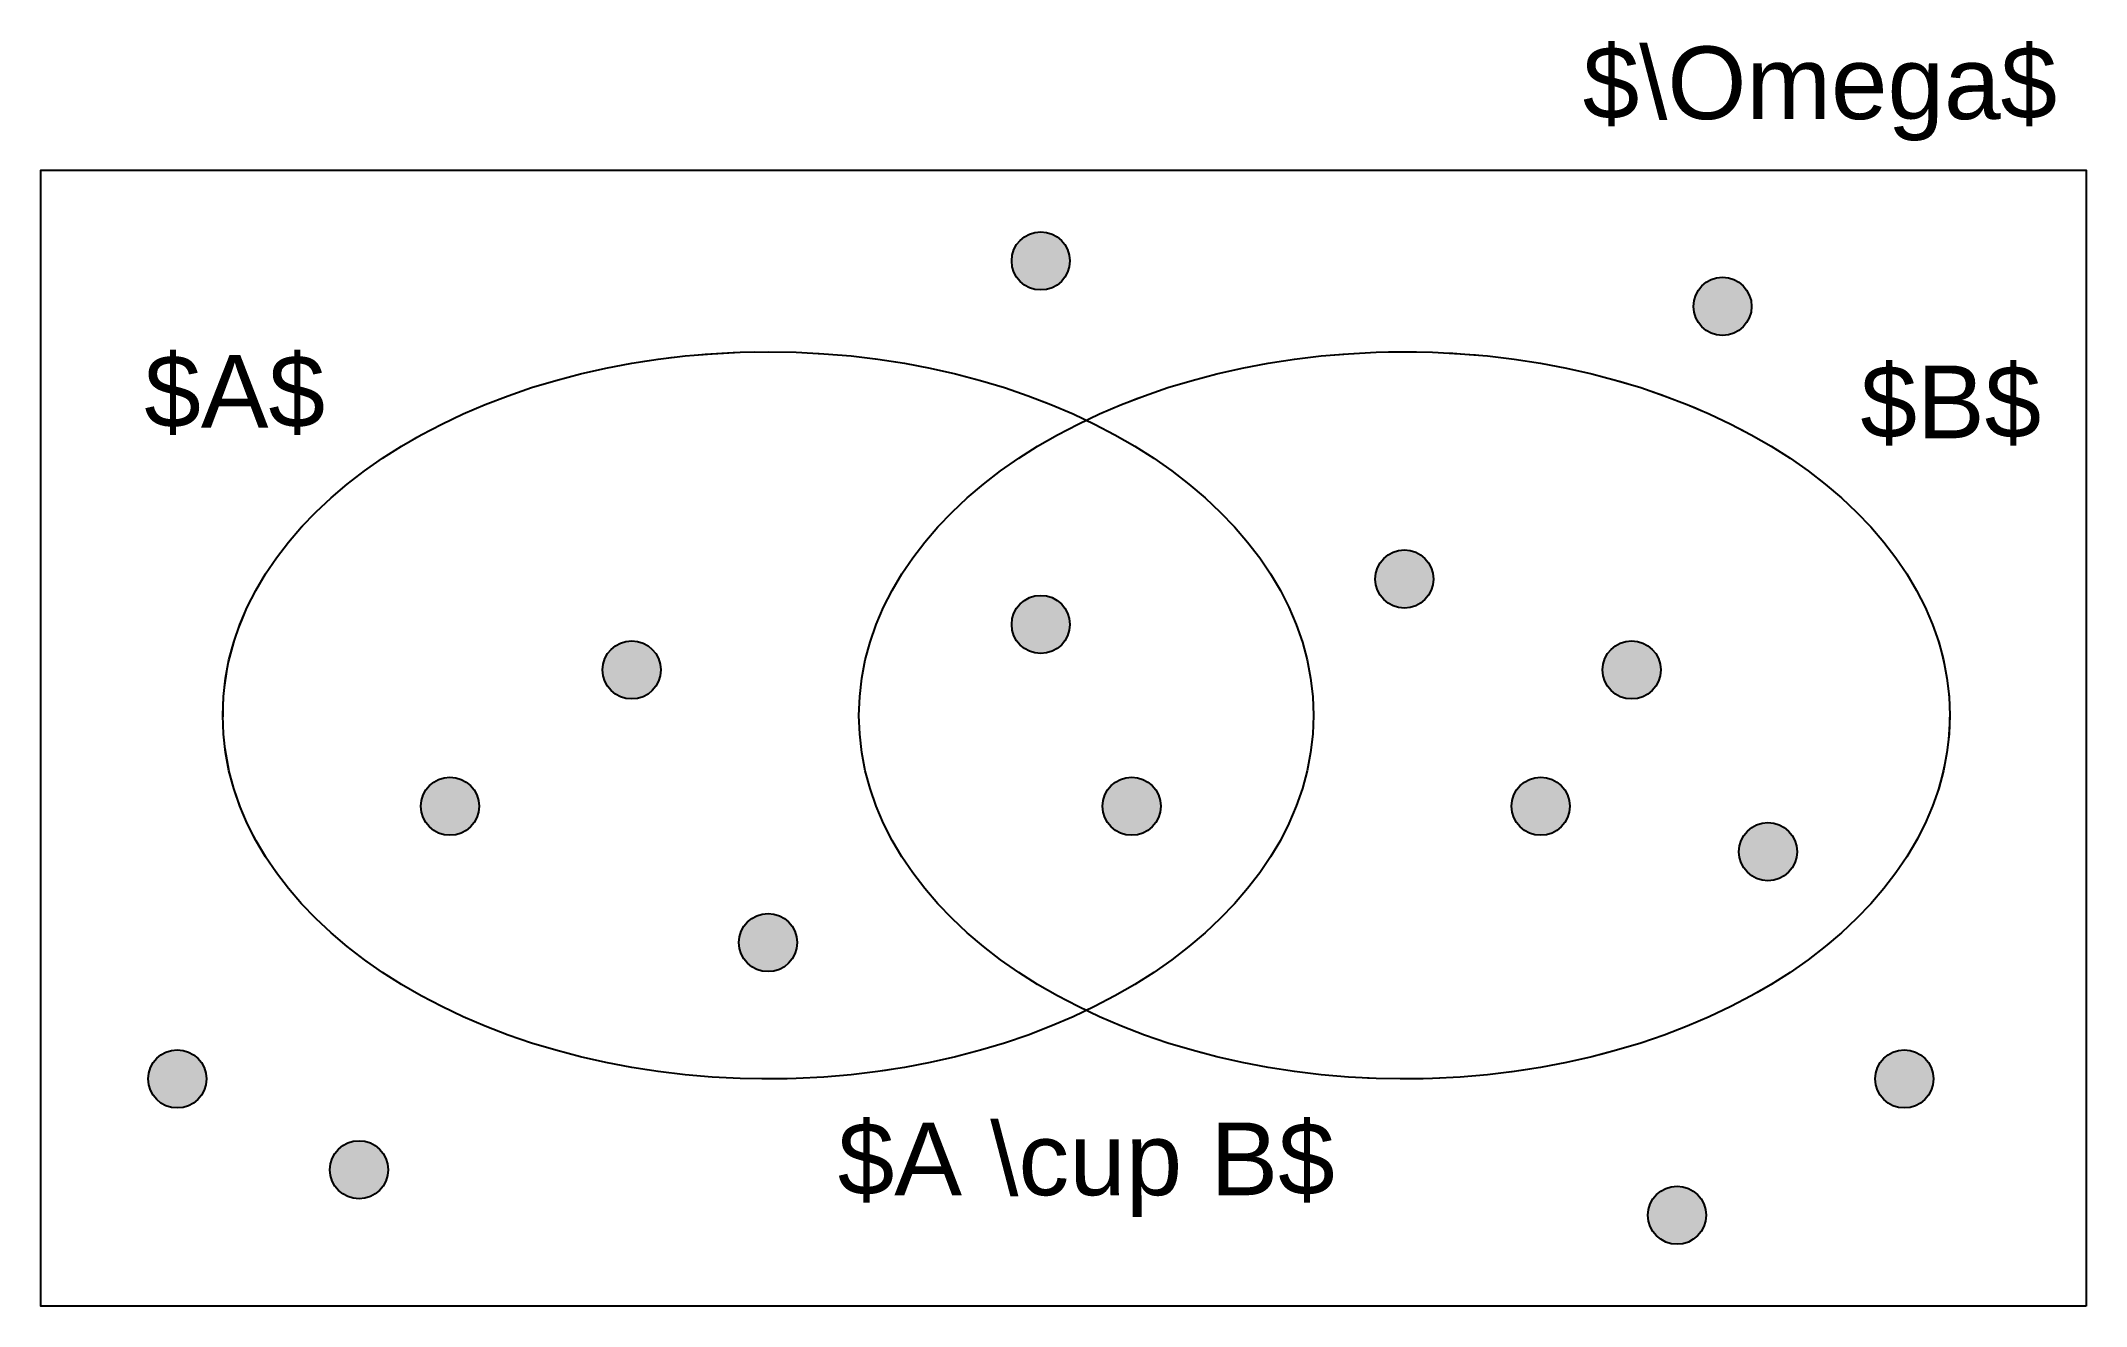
# Model space of a CAD drawing. Header units: inches. Extents: x 638 to 1200, y 488 to 836.
import ezdxf
from ezdxf.enums import TextEntityAlignment as Align

# ---------------------------------------------------------------- set-up
doc = ezdxf.new("R2010")
doc.units = ezdxf.units.IN
doc.header["$MEASUREMENT"] = 0
doc.styles.get("Standard").update_dxf_attribs({"font": 'arial.ttf'})

msp = doc.modelspace()

# ---------------------------------------------------------------- hatches: boundary and pattern name
h = msp.add_hatch(color=250)
edge = h.paths.add_edge_path()
edge.add_arc((912.5, 775), 8, 0, 360)
h = msp.add_hatch(color=250)
edge = h.paths.add_edge_path()
edge.add_arc((1100, 762.5), 8, 0, 360)
h = msp.add_hatch(color=250)
edge = h.paths.add_edge_path()
edge.add_arc((1012.5, 687.5), 8, 0, 360)
h = msp.add_hatch(color=250)
edge = h.paths.add_edge_path()
edge.add_arc((912.5, 675), 8, 0, 360)
h = msp.add_hatch(color=250)
edge = h.paths.add_edge_path()
edge.add_arc((800, 662.5), 8, 0, 360)
h = msp.add_hatch(color=250)
edge = h.paths.add_edge_path()
edge.add_arc((1075, 662.5), 8, 0, 360)
h = msp.add_hatch(color=250)
edge = h.paths.add_edge_path()
edge.add_arc((750, 625), 8, 0, 360)
h = msp.add_hatch(color=250)
edge = h.paths.add_edge_path()
edge.add_arc((937.5, 625), 8, 0, 360)
h = msp.add_hatch(color=250)
edge = h.paths.add_edge_path()
edge.add_arc((1050, 625), 8, 0, 360)
h = msp.add_hatch(color=250)
edge = h.paths.add_edge_path()
edge.add_arc((1112.5, 612.5), 8, 0, 360)
h = msp.add_hatch(color=250)
edge = h.paths.add_edge_path()
edge.add_arc((837.5, 587.5), 8, 0, 360)
h = msp.add_hatch(color=250)
edge = h.paths.add_edge_path()
edge.add_arc((675, 550), 8, 0, 360)
h = msp.add_hatch(color=250)
edge = h.paths.add_edge_path()
edge.add_arc((1150, 550), 8, 0, 360)
h = msp.add_hatch(color=250)
edge = h.paths.add_edge_path()
edge.add_arc((725, 525), 8, 0, 360)
h = msp.add_hatch(color=250)
edge = h.paths.add_edge_path()
edge.add_arc((1087.5, 512.5), 8, 0, 360)

# ---------------------------------------------------------------- linework, layer by layer
msp.add_lwpolyline([(1200, 487.5), (637.5, 487.5), (637.5, 800), (1200, 800)], close=True)
at = {"color": 253, "lineweight": 0}
msp.add_lwpolyline([(925, 731.22), (913.97, 736.03), (904.25, 739.55), (897.11, 741.77), (890.98, 743.43), (881.81, 745.54), (873.83, 747.02), (867.02, 748.04), (859.78, 748.89), (851.53, 749.56), (844.52, 749.89), (833.88, 749.97), (827.94, 749.8), (820.2, 749.33), (810.79, 748.4), (803.51, 747.4), (798.95, 746.64), (788.76, 744.57), (780.81, 742.58), (773.45, 740.43), (764.25, 737.27), (756, 733.95), (747.5, 730), (740.9, 726.5), (734.89, 722.94), (731.18, 720.54), (727.09, 717.69), (721.59, 713.47), (718.48, 710.86), (713.66, 706.42), (710.4, 703.1), (707.22, 699.56), (703.6, 695.07), (699.31, 688.89), (695.87, 682.93), (693.94, 678.98), (691.15, 671.92), (688.95, 663.86), (687.75, 655.81), (687.55, 647.4), (687.93, 642.42), (689.27, 634.67), (690.53, 629.99), (692.29, 624.92), (694.54, 619.73), (696.67, 615.57), (699.92, 610.16), (704.41, 603.87), (708.27, 599.23), (713.01, 594.21), (717.58, 589.93), (721.34, 586.73), (726.81, 582.51), (731.09, 579.52), (735.99, 576.38), (742.64, 572.54), (747.54, 569.98), (757, 565.62), (763.34, 563.08), (770.79, 560.43), (776.01, 558.79), (784.24, 556.51), (792.05, 554.7), (799.17, 553.32), (804.19, 552.5), (813.21, 551.32), (818.93, 550.77), (829.79, 550.13), (835.77, 550.01), (842.77, 550.06), (848.29, 550.26), (854.46, 550.64), (864.61, 551.65), (869.78, 552.34), (877.51, 553.62), (883.38, 554.79), (890.69, 556.5), (897.18, 558.26), (903.32, 560.14), (909.09, 562.12), (914.02, 563.99), (920.98, 566.92), (925, 568.78), (933.24, 565.1), (939.41, 562.67), (942.98, 561.39), (946.44, 560.22), (950.88, 558.83), (956.74, 557.17), (963.28, 555.54), (968.44, 554.41), (974.01, 553.35), (981.93, 552.1), (986.38, 551.53), (991.48, 550.99), (996.49, 550.57), (1002.34, 550.23), (1006.35, 550.08), (1011.36, 550), (1017.69, 550.06), (1022.28, 550.21), (1026.45, 550.43), (1032.07, 550.85), (1034.97, 551.13), (1038.84, 551.55), (1042.16, 551.97), (1046.46, 552.6), (1050.92, 553.34), (1057.36, 554.58), (1063.07, 555.85), (1066.66, 556.75), (1070.25, 557.71), (1073.72, 558.71), (1077.6, 559.91), (1081.27, 561.13), (1084.57, 562.3), (1089.15, 564.04), (1092.29, 565.32), (1096.15, 566.99), (1099.26, 568.42), (1103.15, 570.33), (1105.98, 571.8), (1109.64, 573.8), (1113.1, 575.82), (1116.78, 578.12), (1119.47, 579.9), (1122.14, 581.75), (1123.9, 583.04), (1127.3, 585.64), (1129.21, 587.19), (1131.22, 588.88), (1133.2, 590.63), (1135.58, 592.84), (1137.14, 594.36), (1139.36, 596.64), (1141.59, 599.07), (1143.01, 600.71), (1144.77, 602.83), (1146.75, 605.4), (1147.9, 606.96), (1149.87, 609.83), (1151.81, 612.93), (1152.85, 614.71), (1154.08, 616.97), (1155.14, 619.05), (1156.38, 621.73), (1157.66, 624.81), (1158.64, 627.46), (1159.39, 629.74), (1160.46, 633.56), (1161.19, 636.79), (1161.58, 638.93), (1162.04, 642.17), (1162.28, 644.6), (1162.46, 647.69), (1162.48, 651.44), (1162.33, 654.79), (1162.05, 657.78), (1161.78, 659.81), (1161.42, 661.97), (1161.09, 663.7), (1160.64, 665.71), (1160.05, 668.01), (1159.2, 670.85), (1158.12, 674), (1157.39, 675.88), (1156.28, 678.5), (1155.18, 680.85), (1154.47, 682.28), (1152.95, 685.11), (1151.48, 687.62), (1149.96, 690.02), (1148.86, 691.67), (1147.43, 693.68), (1145.98, 695.63), (1144.09, 698.01), (1142.13, 700.32), (1140.76, 701.85), (1139.43, 703.29), (1137.51, 705.27), (1134.98, 707.73), (1132.64, 709.88), (1130.03, 712.13), (1126.92, 714.66), (1124.97, 716.17), (1121.98, 718.36), (1119.46, 720.11), (1116.97, 721.76), (1113.73, 723.79), (1111.42, 725.17), (1108.33, 726.93), (1105.44, 728.49), (1103.22, 729.64), (1101.19, 730.65), (1098.39, 731.99), (1095.55, 733.27), (1092.81, 734.46), (1089.89, 735.66), (1087.91, 736.45), (1085.05, 737.53), (1083.14, 738.22), (1079.96, 739.32), (1077.49, 740.13), (1075.06, 740.89), (1072.64, 741.61), (1069.29, 742.56), (1067.08, 743.14), (1065.04, 743.66), (1063.18, 744.12), (1060.83, 744.67), (1057.74, 745.34), (1053.63, 746.17), (1050.26, 746.78), (1047.46, 747.25), (1044.46, 747.7), (1040.84, 748.2), (1037.44, 748.61), (1034.84, 748.88), (1032.05, 749.15), (1029.03, 749.39), (1025.79, 749.61), (1022.8, 749.76), (1018.71, 749.91), (1015.88, 749.97), (1012.29, 750), (1008.13, 749.96), (1005.47, 749.89), (1001.96, 749.75), (998.64, 749.57), (995.55, 749.36), (990.98, 748.97), (988.81, 748.75), (985.55, 748.37), (982.72, 748.01), (978.65, 747.42), (975.86, 746.97), (973.35, 746.53), (967.52, 745.4), (967.52, 745.4), (965.28, 744.92), (961.65, 744.08), (958.42, 743.27), (955.76, 742.57), (952.23, 741.57), (949.59, 740.78), (946.75, 739.88), (943.85, 738.91), (940.82, 737.84), (938.87, 737.12), (935.42, 735.79), (932.09, 734.42), (930.43, 733.7), (927.59, 732.43)], close=True, dxfattribs=at)
for centre in [(912.5, 775), (1100, 762.5), (1012.5, 687.5), (912.5, 675), (800, 662.5), (1075, 662.5), (750, 625), (937.5, 625), (1050, 625), (1112.5, 612.5), (837.5, 587.5), (675, 550), (1150, 550), (725, 525), (1087.5, 512.5)]:
    msp.add_circle(centre, 8)
for centre in [(837.5, 650), (1012.5, 650)]:
    msp.add_ellipse(centre, major_axis=(150, 0), ratio=0.666667)

# ---------------------------------------------------------------- texts
for s, p in [('$\\Omega$', (1192, 808)), ('$A$', (715.65, 723.11))]:
    msp.add_text(s, height=20).set_placement(p, align=Align.BOTTOM_RIGHT)
msp.add_text('$B$', height=20).set_placement((1137.93, 720.22), align=Align.BOTTOM_LEFT)
msp.add_text('$A \\cup B$', height=20).set_placement((925, 538), align=Align.TOP_CENTER)

doc.saveas('drawing.dxf')
